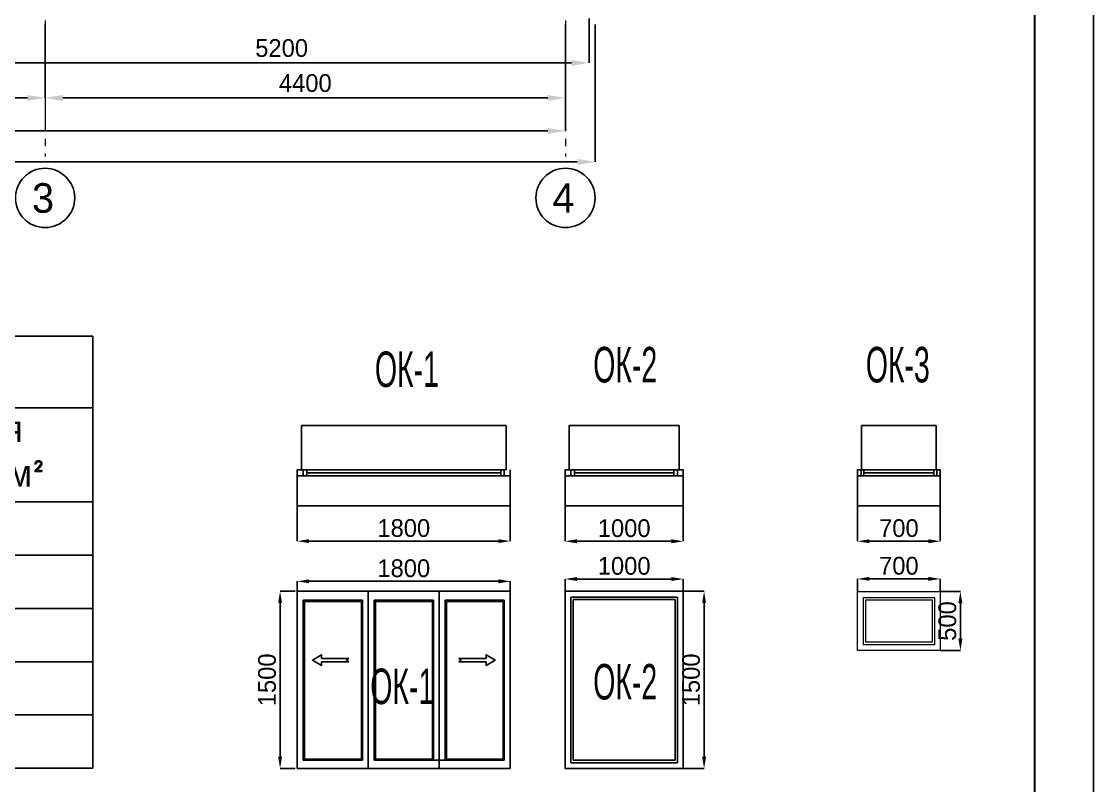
# Model space of a CAD drawing. Header units: millimetres. Extents: x 363119 to 453119, y -246250 to -184425.
# Drawn here: x 444055 to 453119, y -201295 to -194836 of the extents above; entities that cross this region are included whole.
import ezdxf
from ezdxf.enums import TextEntityAlignment as Align

# ---------------------------------------------------------------- set-up
doc = ezdxf.new("R2010")
doc.units = ezdxf.units.MM
doc.linetypes.add('CENTER2', pattern=[1.125, 0.75, -0.125, 0.125, -0.125])
doc.layers.add('ahsap', color=222, linetype='Continuous', lineweight=13)
doc.layers.add('Pencere No', color=7, linetype='Continuous', lineweight=13)
for name, color, linetype in [('AHSAP KAPI', 152, 'Continuous'), ('AKS', 252, 'CENTER2'), ('DENIZLIK', 174, 'Continuous'), ('PENCERE', 152, 'Continuous'), ('Штамп', 222, 'Continuous')]:
    doc.layers.add(name, color=color, linetype=linetype)
doc.styles.add('1', font='ARIALN.TTF', dxfattribs={"width": 0.7})
doc.dimstyles.new('ISO-25', dxfattribs={"dimtxt": 100, "dimasz": 2.5, "dimexe": 1.25, "dimexo": 0.625, "dimtad": 1, "dimdec": 0, "dimtxsty": 'Standard', "dimcen": 2.5, "dimadec": 0, "dimazin": 0, "dimtfac": 1, "dimtdec": 0, "dimtmove": 0, "dimatfit": 3, "dimfxl": 0, "dimarcsym": 0})

# ---------------------------------------------------------------- blocks, each defined once
blk = doc.blocks.new('*D340')
at = {"layer": 'ahsap', "color": 0, "lineweight": -2}
for p, q in [((438054.7, -195202.9), (438054.7, -195761.8)), ((448654.7, -195202.9), (448654.7, -195761.8)), ((438204.7, -195761.5), (448504.7, -195761.5))]:
    blk.add_line(p, q, dxfattribs=at)
at = {"layer": 'ahsap', "color": 0}
for points in [[(438204.7, -195736.5), (438204.7, -195786.5), (438054.7, -195761.5)], [(448504.7, -195736.5), (448504.7, -195786.5), (448654.7, -195761.5)]]:
    blk.add_solid(points, dxfattribs=at)
at = {"layer": 'DEFPOINTS', "color": 0}
for p in [(438054.7, -195202.3), (448654.7, -195202.3), (448654.7, -195761.5)]:
    blk.add_point(p, dxfattribs=at)
at = {"layer": 'ahsap', "color": 0, "insert": (443354.7, -195636.5), "char_height": 150, "attachment_point": 5}
blk.add_mtext('10600', dxfattribs=at)
blk = doc.blocks.new('*D344')
at = {"layer": 'ahsap', "color": 0, "lineweight": -2}
for p, q in [((444254.7, -194862), (444254.7, -195482.6)), ((448654.7, -194862), (448654.7, -195482.6)), ((444404.7, -195482.4), (448504.7, -195482.4))]:
    blk.add_line(p, q, dxfattribs=at)
at = {"layer": 'ahsap', "color": 0}
for points in [[(444404.7, -195457.4), (444404.7, -195507.4), (444254.7, -195482.4)], [(448504.7, -195457.4), (448504.7, -195507.4), (448654.7, -195482.4)]]:
    blk.add_solid(points, dxfattribs=at)
at = {"layer": 'DEFPOINTS', "color": 0}
for p in [(444254.7, -194861.3), (448654.7, -194861.3), (448654.7, -195482.4)]:
    blk.add_point(p, dxfattribs=at)
at = {"layer": 'ahsap', "color": 0, "insert": (446454.7, -195357.4), "char_height": 150, "attachment_point": 5}
blk.add_mtext('4400', dxfattribs=at)
blk = doc.blocks.new('*D346')
at = {"layer": 'ahsap', "color": 0, "lineweight": -2}
for p, q in [((437904.7, -194861.3), (437904.7, -196023.1)), ((448904.7, -194861.3), (448904.7, -196023.1)), ((438054.7, -196022.9), (448754.7, -196022.9))]:
    blk.add_line(p, q, dxfattribs=at)
at = {"layer": 'ahsap', "color": 0}
for points in [[(438054.7, -195997.9), (438054.7, -196047.9), (437904.7, -196022.9)], [(448754.7, -195997.9), (448754.7, -196047.9), (448904.7, -196022.9)]]:
    blk.add_solid(points, dxfattribs=at)
at = {"layer": 'DEFPOINTS', "color": 0}
for p in [(437904.7, -194860.7), (448904.7, -194860.7), (448904.7, -196022.9)]:
    blk.add_point(p, dxfattribs=at)
at = {"layer": 'ahsap', "color": 0, "insert": (443404.7, -195897.9), "char_height": 150, "attachment_point": 5}
blk.add_mtext('11000', dxfattribs=at)
blk = doc.blocks.new('*D348')
at = {"layer": 'ahsap', "color": 0, "lineweight": -2}
for p, q in [((441854.7, -194863.2), (441854.7, -195482.6)), ((444254.7, -194863.2), (444254.7, -195482.6)), ((442004.7, -195482.4), (444104.7, -195482.4))]:
    blk.add_line(p, q, dxfattribs=at)
at = {"layer": 'ahsap', "color": 0}
for points in [[(442004.7, -195457.4), (442004.7, -195507.4), (441854.7, -195482.4)], [(444104.7, -195457.4), (444104.7, -195507.4), (444254.7, -195482.4)]]:
    blk.add_solid(points, dxfattribs=at)
at = {"layer": 'DEFPOINTS', "color": 0}
for p in [(441854.7, -194862.6), (444254.7, -194862.6), (444254.7, -195482.4)]:
    blk.add_point(p, dxfattribs=at)
at = {"layer": 'ahsap', "color": 0, "insert": (443054.7, -195357.4), "char_height": 150, "attachment_point": 5}
blk.add_mtext('2400', dxfattribs=at)
blk = doc.blocks.new('*T355')
at = {"layer": 'ahsap', "color": 0, "linetype": 'ByBlock', "lineweight": -2}
for p, q in [((0, 0), (9525, 0)), ((0, 0), (0, -3650.9)), ((9525, 0), (9525, -3650.9)), ((0, -604.7), (9525, -604.7)), ((2270.1, -604.7), (2270.1, -3650.9)), ((6978, -604.7), (6978, -3650.9)), ((0, -1400.9), (9525, -1400.9)), ((0, -1850.9), (9525, -1850.9)), ((0, -2300.9), (9525, -2300.9)), ((0, -2750.9), (9525, -2750.9)), ((0, -3200.9), (9525, -3200.9)), ((0, -3650.9), (9525, -3650.9))]:
    blk.add_line(p, q, dxfattribs=at)
at = {"layer": 'ahsap', "color": 0}
for s, insert, char_height, width, attachment_point in [('ЭКСПЛИКАЦИЯ ПОМЕЩЕНИЙ', (4762.5, -302.4), 300, 9375, 5), ('Полезная площадь, м{\\fISOCPEUR|b0|i0|c204|p34;²}', (8251.5, -1002.8), 225, 2396.959, 5), ('{\\fArial|b0|i0|c204|p34;№} пом.', (1135, -1002.8), 225, 2120.078, 5), ('Наименование помещений', (4624.1, -1002.8), 225, 4557.963, 5), ('2. 01', (1135, -1475.9), 225, 2120.078, 2), ('Спальная 1', (2345.1, -1625.9), 225, 4557.963, 4), ('14,9', (8251.5, -1475.9), 225, 2396.959, 2), ('2. 02', (1135, -1925.9), 225, 2120.078, 2), ('Спальная 2', (2345.1, -2075.9), 225, 4557.963, 4), ('12,9', (8251.5, -1925.9), 225, 2396.959, 2), ('2. 03', (1135, -2375.9), 225, 2120.078, 2), ('Детская', (2345.1, -2525.9), 225, 4557.963, 4), ('16,32', (8251.5, -2375.9), 225, 2396.959, 2), ('2. 04', (1135, -2825.9), 225, 2120.078, 2), ('Сан.узел', (2345.1, -2975.9), 225, 4557.963, 4), ('5', (8251.5, -2825.9), 225, 2396.959, 2), ('2. 05', (1135, -3275.9), 225, 2120.078, 2), ('Холл', (2345.1, -3425.9), 225, 4557.963, 4), ('10', (8251.5, -3275.9), 225, 2396.959, 2)]:
    blk.add_mtext(s, dxfattribs=dict(at, insert=insert, char_height=char_height, width=width, attachment_point=attachment_point))
blk = doc.blocks.new('*D398')
at = {"layer": 'ahsap', "color": 0, "lineweight": -2}
for p, q in [((451123.4, -198931.2), (451123.4, -199229.9)), ((451823.4, -198931.2), (451823.4, -199229.9)), ((451223.4, -199229.8), (451723.4, -199229.8))]:
    blk.add_line(p, q, dxfattribs=at)
at = {"layer": 'ahsap', "color": 0}
for points in [[(451223.4, -199213.1), (451223.4, -199246.5), (451123.4, -199229.8)], [(451723.4, -199213.1), (451723.4, -199246.5), (451823.4, -199229.8)]]:
    blk.add_solid(points, dxfattribs=at)
at = {"layer": 'DEFPOINTS', "color": 0}
for p in [(451123.4, -198931), (451823.4, -198931), (451823.4, -199229.8)]:
    blk.add_point(p, dxfattribs=at)
at = {"layer": 'ahsap', "color": 0, "insert": (451473.4, -199119.8), "char_height": 150, "attachment_point": 5}
blk.add_mtext('700', dxfattribs=at)
blk = doc.blocks.new('*D357')
at = {"layer": 'ahsap', "color": 0, "lineweight": -2}
for p, q in [((451123.4, -199653.9), (451123.4, -199547.9)), ((451223.4, -199548), (451723.4, -199548)), ((451823.4, -199653.9), (451823.4, -199547.9))]:
    blk.add_line(p, q, dxfattribs=at)
at = {"layer": 'ahsap', "color": 0}
for points in [[(451223.4, -199531.3), (451223.4, -199564.7), (451123.4, -199548)], [(451723.4, -199531.3), (451723.4, -199564.7), (451823.4, -199548)]]:
    blk.add_solid(points, dxfattribs=at)
at = {"layer": 'DEFPOINTS', "color": 0}
for p in [(451823.4, -199548), (451123.4, -199654.2), (451823.4, -199654.2)]:
    blk.add_point(p, dxfattribs=at)
at = {"layer": 'ahsap', "color": 0, "insert": (451473.4, -199438), "char_height": 150, "attachment_point": 5}
blk.add_mtext('700', dxfattribs=at)
blk = doc.blocks.new('*D358')
at = {"layer": 'ahsap', "color": 0, "lineweight": -2}
for p, q in [((451823.7, -199654.2), (451993.6, -199654.2)), ((451993.5, -200054.2), (451993.5, -199754.2)), ((451823.7, -200154.2), (451993.6, -200154.2))]:
    blk.add_line(p, q, dxfattribs=at)
at = {"layer": 'ahsap', "color": 0}
for points in [[(451976.8, -199754.2), (452010.1, -199754.2), (451993.5, -199654.2)], [(451976.8, -200054.2), (452010.1, -200054.2), (451993.5, -200154.2)]]:
    blk.add_solid(points, dxfattribs=at)
at = {"layer": 'DEFPOINTS', "color": 0}
for p in [(451823.4, -199654.2), (451993.5, -199654.2), (451823.4, -200154.2)]:
    blk.add_point(p, dxfattribs=at)
at = {"layer": 'ahsap', "color": 0, "insert": (451883.5, -199904.2), "char_height": 150, "attachment_point": 5, "rotation": 90}
blk.add_mtext('500', dxfattribs=at)
blk = doc.blocks.new('Окно 700')
at = {"layer": 'AHSAP KAPI', "lineweight": 5}
for points in [[(370811.1, -126980.7), (371511.1, -126980.7), (371511.1, -127480.7), (370811.1, -127480.7), (370811.1, -126980.7)], [(370861.1, -127030.7), (370861.1, -127030.7), (371461.1, -127030.7), (371461.1, -127430.7), (370861.1, -127430.7), (370861.1, -127030.7)], [(370881.1, -127050.7), (370881.1, -127050.7), (371441.1, -127050.7), (371441.1, -127410.7), (370881.1, -127410.7), (370881.1, -127050.7)]]:
    blk.add_lwpolyline(points, dxfattribs=at)
blk = doc.blocks.new('*D365')
at = {"layer": 'ahsap', "color": 0, "lineweight": -2}
for p, q in [((446387.3, -198931.2), (446387.3, -199229.1)), ((448187.3, -198931.2), (448187.3, -199229.1)), ((446487.3, -199229), (448087.3, -199229))]:
    blk.add_line(p, q, dxfattribs=at)
at = {"layer": 'ahsap', "color": 0}
for points in [[(446487.3, -199212.3), (446487.3, -199245.6), (446387.3, -199229)], [(448087.3, -199212.3), (448087.3, -199245.6), (448187.3, -199229)]]:
    blk.add_solid(points, dxfattribs=at)
at = {"layer": 'DEFPOINTS', "color": 0}
for p in [(446387.3, -198931), (448187.3, -198931), (448187.3, -199229)]:
    blk.add_point(p, dxfattribs=at)
at = {"layer": 'ahsap', "color": 0, "insert": (447287.3, -199119), "char_height": 150, "attachment_point": 5}
blk.add_mtext('1800', dxfattribs=at)
blk = doc.blocks.new('*D366')
at = {"layer": 'ahsap', "color": 0, "lineweight": -2}
for p, q in [((446387.3, -199651.4), (446387.3, -199568.6)), ((446487.3, -199568.7), (448087.3, -199568.7)), ((448187.3, -199651.4), (448187.3, -199568.6))]:
    blk.add_line(p, q, dxfattribs=at)
at = {"layer": 'ahsap', "color": 0}
for points in [[(446487.3, -199552.1), (446487.3, -199585.4), (446387.3, -199568.7)], [(448087.3, -199552.1), (448087.3, -199585.4), (448187.3, -199568.7)]]:
    blk.add_solid(points, dxfattribs=at)
at = {"layer": 'DEFPOINTS', "color": 0}
for p in [(448187.3, -199568.7), (446387.3, -199651.7), (448187.3, -199651.7)]:
    blk.add_point(p, dxfattribs=at)
at = {"layer": 'ahsap', "color": 0, "insert": (447287.3, -199458.7), "char_height": 150, "attachment_point": 5}
blk.add_mtext('1800', dxfattribs=at)
blk = doc.blocks.new('*D367')
at = {"layer": 'ahsap', "color": 0, "lineweight": -2}
for p, q in [((446367.8, -199651.7), (446241.3, -199651.7)), ((446241.5, -199751.7), (446241.5, -201051.7)), ((446367.8, -201151.7), (446241.3, -201151.7))]:
    blk.add_line(p, q, dxfattribs=at)
at = {"layer": 'ahsap', "color": 0}
for points in [[(446224.8, -199751.7), (446258.1, -199751.7), (446241.5, -199651.7)], [(446224.8, -201051.7), (446258.1, -201051.7), (446241.5, -201151.7)]]:
    blk.add_solid(points, dxfattribs=at)
at = {"layer": 'DEFPOINTS', "color": 0}
for p in [(446368, -199651.7), (446241.5, -201151.7), (446368, -201151.7)]:
    blk.add_point(p, dxfattribs=at)
at = {"layer": 'ahsap', "color": 0, "insert": (446131.5, -200401.7), "char_height": 150, "attachment_point": 5, "rotation": 90}
blk.add_mtext('1500', dxfattribs=at)
blk = doc.blocks.new('Окно 1800')
at = {"layer": 'AHSAP KAPI'}
for p, q in [((337818.2, 45999.4), (337738.2, 45999.4)), ((337738.2, 45999.4), (337738.2, 45949.4)), ((339503.2, 45999.4), (337778.2, 45999.4)), ((337788.2, 45949.4), (337788.2, 45999.4)), ((337788.2, 45999.4), (337818.2, 45999.4)), ((337818.2, 45999.4), (337818.2, 45974.4)), ((337818.2, 45974.4), (337818.2, 45949.4)), ((339458.2, 45974.4), (337818.2, 45974.4)), ((339458.2, 45949.4), (339458.2, 45999.4)), ((339473.2, 45999.4), (339503.2, 45999.4)), ((339488.2, 45999.4), (339488.2, 45949.4)), ((339538.2, 45974.4), (339538.2, 45999.4)), ((339538.2, 45974.4), (339538.2, 45949.4)), ((337738.2, 45949.4), (339538.2, 45949.4)), ((337818.2, 45949.4), (337788.2, 45949.4)), ((339458.2, 45949.4), (339538.2, 45949.4))]:
    blk.add_line(p, q, dxfattribs=at)
at = {"layer": 'DENIZLIK'}
for points in [[(339503.2, 45999.4), (339503.2, 46372.6), (337773.2, 46372.6), (337773.2, 45999.4), (339503.2, 45999.4)], [(337738.2, 45694.4), (337738.2, 45949.4), (339538.2, 45949.4), (339538.2, 45694.4), (337738.2, 45693.7)]]:
    blk.add_lwpolyline(points, dxfattribs=at)
blk = doc.blocks.new('окно 1800 фас')
at = {"layer": 'ahsap'}
for p, q in [((337788.2, 44896.4), (337788.2, 43543.6)), ((337798.2, 44886.4), (337798.2, 43553.6)), ((338278.2, 44886.4), (338278.2, 43553.6)), ((338388.2, 44896.4), (338388.2, 43543.6)), ((338398.2, 44886.4), (338398.2, 43553.6)), ((338878.2, 44886.4), (338878.2, 43553.6)), ((338998.2, 44886.4), (338998.2, 43553.6)), ((339478.2, 44886.4), (339478.2, 43553.6)), ((339488.2, 44896.4), (339488.2, 43543.6))]:
    blk.add_line(p, q, dxfattribs=at)
at = {"layer": 'AHSAP KAPI'}
for p, q in [((337738.2, 43473.6), (337738.2, 44973.6)), ((337738.2, 44973.6), (339538.2, 44973.6)), ((338338.2, 43473.6), (338338.2, 44973.6)), ((338938.2, 43473.6), (338938.2, 44973.6)), ((339538.2, 44973.6), (339538.2, 43473.6)), ((339538.2, 43473.6), (339538.2, 44973.6)), ((337788.2, 43543.6), (337788.2, 44896.4)), ((337788.2, 44896.4), (338288.2, 44896.4)), ((337798.2, 43553.6), (337798.2, 44886.4)), ((337798.2, 44886.4), (338278.2, 44886.4)), ((338288.2, 44896.4), (338288.2, 43543.6)), ((338388.2, 43543.6), (338388.2, 44896.4)), ((338388.2, 44896.4), (338888.2, 44896.4)), ((338398.2, 43553.6), (338398.2, 44886.4)), ((338398.2, 44886.4), (338878.2, 44886.4)), ((338888.2, 44896.4), (338888.2, 43543.6)), ((339488.2, 44896.4), (338988.2, 44896.4)), ((338988.2, 44896.4), (338988.2, 43543.6)), ((339478.2, 44886.4), (338998.2, 44886.4)), ((339478.2, 43553.6), (339478.2, 44886.4)), ((339488.2, 43543.6), (339488.2, 44896.4)), ((337942.4, 44404.2), (338172.3, 44404.2)), ((337942.4, 44377.4), (338172.3, 44377.4)), ((338172.3, 44404.2), (338152, 44390.8)), ((338172.3, 44377.4), (338152, 44390.8)), ((339334.1, 44404.2), (339104.1, 44404.2)), ((339104.1, 44404.2), (339124.5, 44390.8)), ((339104.1, 44377.4), (339124.5, 44390.8)), ((339334.1, 44377.4), (339104.1, 44377.4)), ((338288.2, 43543.6), (337788.2, 43543.6)), ((338278.2, 43553.6), (337798.2, 43553.6)), ((338888.2, 43543.6), (338388.2, 43543.6)), ((338878.2, 43553.6), (338398.2, 43553.6)), ((338988.2, 43543.6), (339488.2, 43543.6)), ((338998.2, 43553.6), (339478.2, 43553.6)), ((339538.2, 43473.6), (337738.2, 43473.6))]:
    blk.add_line(p, q, dxfattribs=at)
for points in [[(337942.4, 44404.2), (337942.4, 44435.4), (337865.1, 44390.8), (337942.4, 44346.2), (337942.4, 44377.4)], [(339334.1, 44404.2), (339334.1, 44435.4), (339411.4, 44390.8), (339334.1, 44346.2), (339334.1, 44377.4)]]:
    blk.add_lwpolyline(points, dxfattribs=at)
at = {"layer": 'PENCERE'}
blk.add_line((338488.2, 43543.6), (339207.5, 43543.6), dxfattribs=at)
blk = doc.blocks.new('pencere')
at = {"layer": 'AHSAP KAPI'}
for p, q in [((0, 2.5), (0, -2.5)), ((0, 2.5), (100, 2.5)), ((5, 2.5), (5, -2.5)), ((8, 2.5), (8, -2.5)), ((8, 0), (92, 0)), ((92, 2.5), (92, -2.5)), ((95, 2.5), (95, -2.5)), ((100, 2.5), (100, -2.5)), ((0, -2.5), (100, -2.5))]:
    blk.add_line(p, q, dxfattribs=at)
blk = doc.blocks.new('*D401')
at = {"layer": 'ahsap', "color": 0, "lineweight": -2}
for p, q in [((448650.7, -198931.2), (448650.7, -199230.3)), ((449650.7, -198931.2), (449650.7, -199230.3)), ((448750.7, -199230.2), (449550.7, -199230.2))]:
    blk.add_line(p, q, dxfattribs=at)
at = {"layer": 'ahsap', "color": 0}
for points in [[(448750.7, -199213.5), (448750.7, -199246.9), (448650.7, -199230.2)], [(449550.7, -199213.5), (449550.7, -199246.9), (449650.7, -199230.2)]]:
    blk.add_solid(points, dxfattribs=at)
at = {"layer": 'DEFPOINTS', "color": 0}
for p in [(448650.7, -198931), (449650.7, -198931), (449650.7, -199230.2)]:
    blk.add_point(p, dxfattribs=at)
at = {"layer": 'ahsap', "color": 0, "insert": (449150.7, -199120.2), "char_height": 150, "attachment_point": 5}
blk.add_mtext('1000', dxfattribs=at)
blk = doc.blocks.new('*D368')
at = {"layer": 'ahsap', "color": 0, "lineweight": -2}
for p, q in [((449650.9, -199651.7), (449826.6, -199651.7)), ((449826.5, -199751.7), (449826.5, -201051.7)), ((449650.9, -201151.7), (449826.6, -201151.7))]:
    blk.add_line(p, q, dxfattribs=at)
at = {"layer": 'ahsap', "color": 0}
for points in [[(449809.9, -199751.7), (449843.2, -199751.7), (449826.5, -199651.7)], [(449809.9, -201051.7), (449843.2, -201051.7), (449826.5, -201151.7)]]:
    blk.add_solid(points, dxfattribs=at)
at = {"layer": 'DEFPOINTS', "color": 0}
for p in [(449650.7, -199651.7), (449650.7, -201151.7), (449826.5, -201151.7)]:
    blk.add_point(p, dxfattribs=at)
at = {"layer": 'ahsap', "color": 0, "insert": (449716.5, -200401.7), "char_height": 150, "attachment_point": 5, "rotation": 90}
blk.add_mtext('1500', dxfattribs=at)
blk = doc.blocks.new('*D369')
at = {"layer": 'ahsap', "color": 0, "lineweight": -2}
for p, q in [((448650.7, -199651.4), (448650.7, -199549.1)), ((449550.7, -199549.2), (448750.7, -199549.2)), ((449650.7, -199651.4), (449650.7, -199549.1))]:
    blk.add_line(p, q, dxfattribs=at)
at = {"layer": 'ahsap', "color": 0}
for points in [[(448750.7, -199532.6), (448750.7, -199565.9), (448650.7, -199549.2)], [(449550.7, -199532.6), (449550.7, -199565.9), (449650.7, -199549.2)]]:
    blk.add_solid(points, dxfattribs=at)
at = {"layer": 'DEFPOINTS', "color": 0}
for p in [(448650.7, -199549.2), (448650.7, -199651.7), (449650.7, -199651.7)]:
    blk.add_point(p, dxfattribs=at)
at = {"layer": 'ahsap', "color": 0, "insert": (449150.7, -199439.2), "char_height": 150, "attachment_point": 5}
blk.add_mtext('1000', dxfattribs=at)
blk = doc.blocks.new('Окно 1000')
at = {"layer": 'PENCERE'}
for p, q in [((369295.6, -127028.2), (369295.6, -128428.2)), ((369295.6, -127028.2), (370195.6, -127028.2)), ((369315.6, -127048.2), (369315.6, -128408.2)), ((369315.6, -127048.2), (370175.6, -127048.2)), ((370175.6, -127048.2), (370175.6, -128408.2)), ((370195.6, -127028.2), (370195.6, -128428.2)), ((369295.6, -128428.2), (370195.6, -128428.2)), ((369315.6, -128408.2), (370175.6, -128408.2))]:
    blk.add_line(p, q, dxfattribs=at)
blk.add_lwpolyline([(369245.6, -126978.2), (370245.6, -126978.2), (370245.6, -128478.2), (369245.6, -128478.2), (369245.6, -126978.2)], dxfattribs=at)
blk = doc.blocks.new('*D512')
at = {"layer": 'ahsap', "color": 0, "lineweight": -2}
for p, q in [((443654.7, -194811.3), (443654.7, -195186.7)), ((448854.7, -194811.3), (448854.7, -195186.7)), ((443804.7, -195186.4), (448704.7, -195186.4))]:
    blk.add_line(p, q, dxfattribs=at)
at = {"layer": 'ahsap', "color": 0}
for points in [[(443804.7, -195161.4), (443804.7, -195211.4), (443654.7, -195186.4)], [(448704.7, -195161.4), (448704.7, -195211.4), (448854.7, -195186.4)]]:
    blk.add_solid(points, dxfattribs=at)
at = {"layer": 'DEFPOINTS', "color": 0}
for p in [(443654.7, -194810.7), (448854.7, -194810.7), (448854.7, -195186.4)]:
    blk.add_point(p, dxfattribs=at)
at = {"layer": 'ahsap', "color": 0, "insert": (446254.7, -195061.4), "char_height": 150, "attachment_point": 5}
blk.add_mtext('5200', dxfattribs=at)

msp = doc.modelspace()

# ---------------------------------------------------------------- linework, layer by layer
at = {"layer": 'AHSAP KAPI'}
msp.add_lwpolyline([(451823.4, -198676), (451793.4, -198676), (451768.4, -198676), (451768.4, -198626), (451793.4, -198626), (451793.4, -198676), (451823.4, -198676), (451823.4, -198626), (451768.4, -198626), (451153.4, -198626), (451123.4, -198626), (451123.4, -198676), (451153.4, -198676), (451153.4, -198626), (451178.4, -198626), (451178.4, -198676), (451153.4, -198676), (451768.4, -198676), (451768.4, -198651), (451178.4, -198651)], dxfattribs=at)
at = {"layer": 'AKS', "lineweight": 5, "ltscale": 500}
for p, q in [((444254.7, -186389.6), (444254.7, -195977.9)), ((448654.7, -186389.6), (448654.7, -195977.9))]:
    msp.add_line(p, q, dxfattribs=at)
at = {"layer": 'AKS', "color": 0, "linetype": 'Continuous'}
for centre in [(444254.7, -196327.9), (448654.7, -196327.9)]:
    msp.add_circle(centre, 250.5, dxfattribs=at)
at = {"layer": 'DENIZLIK'}
for points in [[(449615.7, -198252.7), (449615.7, -198626), (448685.7, -198626), (448685.7, -198252.8), (449615.7, -198252.7)], [(451788.4, -198626), (451788.4, -198626), (451788.4, -198252.7), (451460.9, -198252.7), (451158.4, -198252.7), (451158.4, -198626), (451158.4, -198626), (451788.4, -198626)], [(449650.7, -198931), (449650.7, -198676), (448650.7, -198676), (448650.7, -198931), (449650.7, -198931)], [(451123.4, -198676), (451123.4, -198931), (451823.4, -198931), (451823.4, -198676), (451123.4, -198676)]]:
    msp.add_lwpolyline(points, dxfattribs=at)
at = {"layer": 'Штамп', "color": 0}
msp.add_lwpolyline([(453119.3, -214125.1), (432119.3, -214125.1), (432119.3, -184425.1), (453119.3, -184425.1)], close=True, dxfattribs=at)
at = {"layer": 'Штамп', "color": 0, "lineweight": 30}
msp.add_lwpolyline([(434119.3, -213625.1), (434119.3, -184925.1), (452619.3, -184925.1), (452619.3, -213625.1)], dxfattribs=at)

# ---------------------------------------------------------------- block references
for name, p in [('*T355', (435134.1, -197497)), ('Окно 1800', (108649.1, -244625.3)), ('окно 1800 фас', (108649.1, -244625.3))]:
    msp.add_blockref(name, p)
at = {"layer": 'ahsap'}
for name, p in [('Окно 1000', (79405.1, -72673.5)), ('Окно 700', (80312.3, -72673.5))]:
    msp.add_blockref(name, p, dxfattribs=at)
at = {"layer": 'AHSAP KAPI', "xscale": 10, "yscale": 10, "zscale": 10, "rotation": 180}
msp.add_blockref('pencere', (449650.7, -198651), dxfattribs=at)

# ---------------------------------------------------------------- texts
at = {"layer": 'AKS', "color": 0}
for s, p in [('3', (444237.4, -196327.9)), ('4', (448637.4, -196327.9))]:
    msp.add_text(s, height=250, dxfattribs=at).set_placement(p, align=Align.MIDDLE)
at = {"layer": 'Pencere No', "color": 0, "style": '1', "width": 0.7}
for s, p in [('ОК-2', (448889.1, -197887.1)), ('ОК-3', (451193.8, -197887.1)), ('ОК-1', (447043.3, -197925.8))]:
    msp.add_text(s, height=300, dxfattribs=at).set_placement(p)
at = {"layer": 'Pencere No', "style": '1', "width": 0.7}
for s, p in [('ОК-1', (447004, -200606.3)), ('ОК-2', (448889.1, -200567.6))]:
    msp.add_text(s, height=300, dxfattribs=at).set_placement(p)

# ---------------------------------------------------------------- dimensions: what is measured, and where the dimension line sits
at = {"layer": 'ahsap', "color": 0}
for base, p1, p2, override, picture, middle in [((448904.7, -196022.9), (437904.7, -194860.7), (448904.7, -194860.7), {"dimtxt": 150, "dimasz": 150, "dimexe": 0.25, "dimgap": 50, "dimdle": 0.25, "dimfxl": 0.25}, '*D346', (443404.7, -195897.9)), ((444254.7, -195482.4), (441854.7, -194862.6), (444254.7, -194862.6), {"dimtxt": 150, "dimasz": 150, "dimexe": 0.25, "dimgap": 50, "dimdle": 0.25, "dimfxl": 0.25}, '*D348', (443054.7, -195357.4)), ((448854.7, -195186.4), (443654.7, -194810.7), (448854.7, -194810.7), {"dimtxt": 150, "dimasz": 150, "dimexe": 0.25, "dimgap": 50, "dimdle": 0.25, "dimfxl": 0.25}, '*D512', (446254.7, -195061.4)), ((448654.7, -195482.4), (444254.7, -194861.3), (448654.7, -194861.3), {"dimtxt": 150, "dimasz": 150, "dimexe": 0.25, "dimgap": 50, "dimdle": 0.25, "dimfxl": 0.25}, '*D344', (446454.7, -195357.4)), ((448654.7, -195761.5), (438054.7, -195202.3), (448654.7, -195202.3), {"dimtxt": 150, "dimasz": 150, "dimexe": 0.25, "dimgap": 50, "dimdle": 0.25, "dimfxl": 0.25}, '*D340', (443354.7, -195636.5)), ((448187.3, -199229), (446387.3, -198931), (448187.3, -198931), {"dimtxt": 150, "dimasz": 100, "dimexe": 0.125, "dimexo": 0.25, "dimgap": 35, "dimdec": 0}, '*D365', (447287.3, -199119)), ((449650.7, -199230.2), (448650.7, -198931), (449650.7, -198931), {"dimtxt": 150, "dimasz": 100, "dimexe": 0.125, "dimexo": 0.25, "dimgap": 35, "dimdec": 0}, '*D401', (449150.7, -199120.2)), ((451823.4, -199229.8), (451123.4, -198931), (451823.4, -198931), {"dimtxt": 150, "dimasz": 100, "dimexe": 0.125, "dimexo": 0.25, "dimgap": 35, "dimdec": 0}, '*D398', (451473.4, -199119.8)), ((448187.3, -199568.7), (446387.3, -199651.7), (448187.3, -199651.7), {"dimtxt": 150, "dimasz": 100, "dimexe": 0.125, "dimexo": 0.25, "dimgap": 35, "dimdec": 0}, '*D366', (447287.3, -199458.7)), ((451823.4, -199548), (451123.4, -199654.2), (451823.4, -199654.2), {"dimtxt": 150, "dimasz": 100, "dimexe": 0.125, "dimexo": 0.25, "dimgap": 35, "dimdec": 0}, '*D357', (451473.4, -199438))]:
    dim = msp.add_linear_dim(base=base, p1=p1, p2=p2, dimstyle='ISO-25', override=override, dxfattribs=at)
    dim.commit()
    dim.dimension.update_dxf_attribs({"geometry": picture, "text_midpoint": middle})
dim = msp.add_linear_dim(base=(448650.7, -199549.2), p1=(449650.7, -199651.7), p2=(448650.7, -199651.7), dimstyle='ISO-25', override={"dimtxt": 150, "dimasz": 100, "dimexe": 0.125, "dimexo": 0.25, "dimgap": 35, "dimdec": 0}, dxfattribs=at)
dim.commit()
dim.dimension.update_dxf_attribs({"geometry": '*D369', "text_midpoint": (449150.7, -199549.2), "dimtype": 160})
for base, p1, p2, picture, middle in [((446241.5, -201151.7), (446368, -199651.7), (446368, -201151.7), '*D367', (446131.5, -200401.7)), ((451993.5, -199654.2), (451823.4, -200154.2), (451823.4, -199654.2), '*D358', (451883.5, -199904.2))]:
    dim = msp.add_linear_dim(base=base, p1=p1, p2=p2, angle=90, dimstyle='ISO-25', override={"dimtxt": 150, "dimasz": 100, "dimexe": 0.125, "dimexo": 0.25, "dimgap": 35, "dimdec": 0}, dxfattribs=at)
    dim.commit()
    dim.dimension.update_dxf_attribs({"geometry": picture, "text_midpoint": middle})
dim = msp.add_linear_dim(base=(449826.5, -201151.7), p1=(449650.7, -199651.7), p2=(449650.7, -201151.7), angle=90, dimstyle='ISO-25', override={"dimtxt": 150, "dimasz": 100, "dimexe": 0.125, "dimexo": 0.25, "dimgap": 35, "dimdec": 0}, dxfattribs=at)
dim.commit()
dim.dimension.update_dxf_attribs({"geometry": '*D368', "text_midpoint": (449826.5, -200401.7), "dimtype": 160})

doc.saveas('drawing.dxf')
